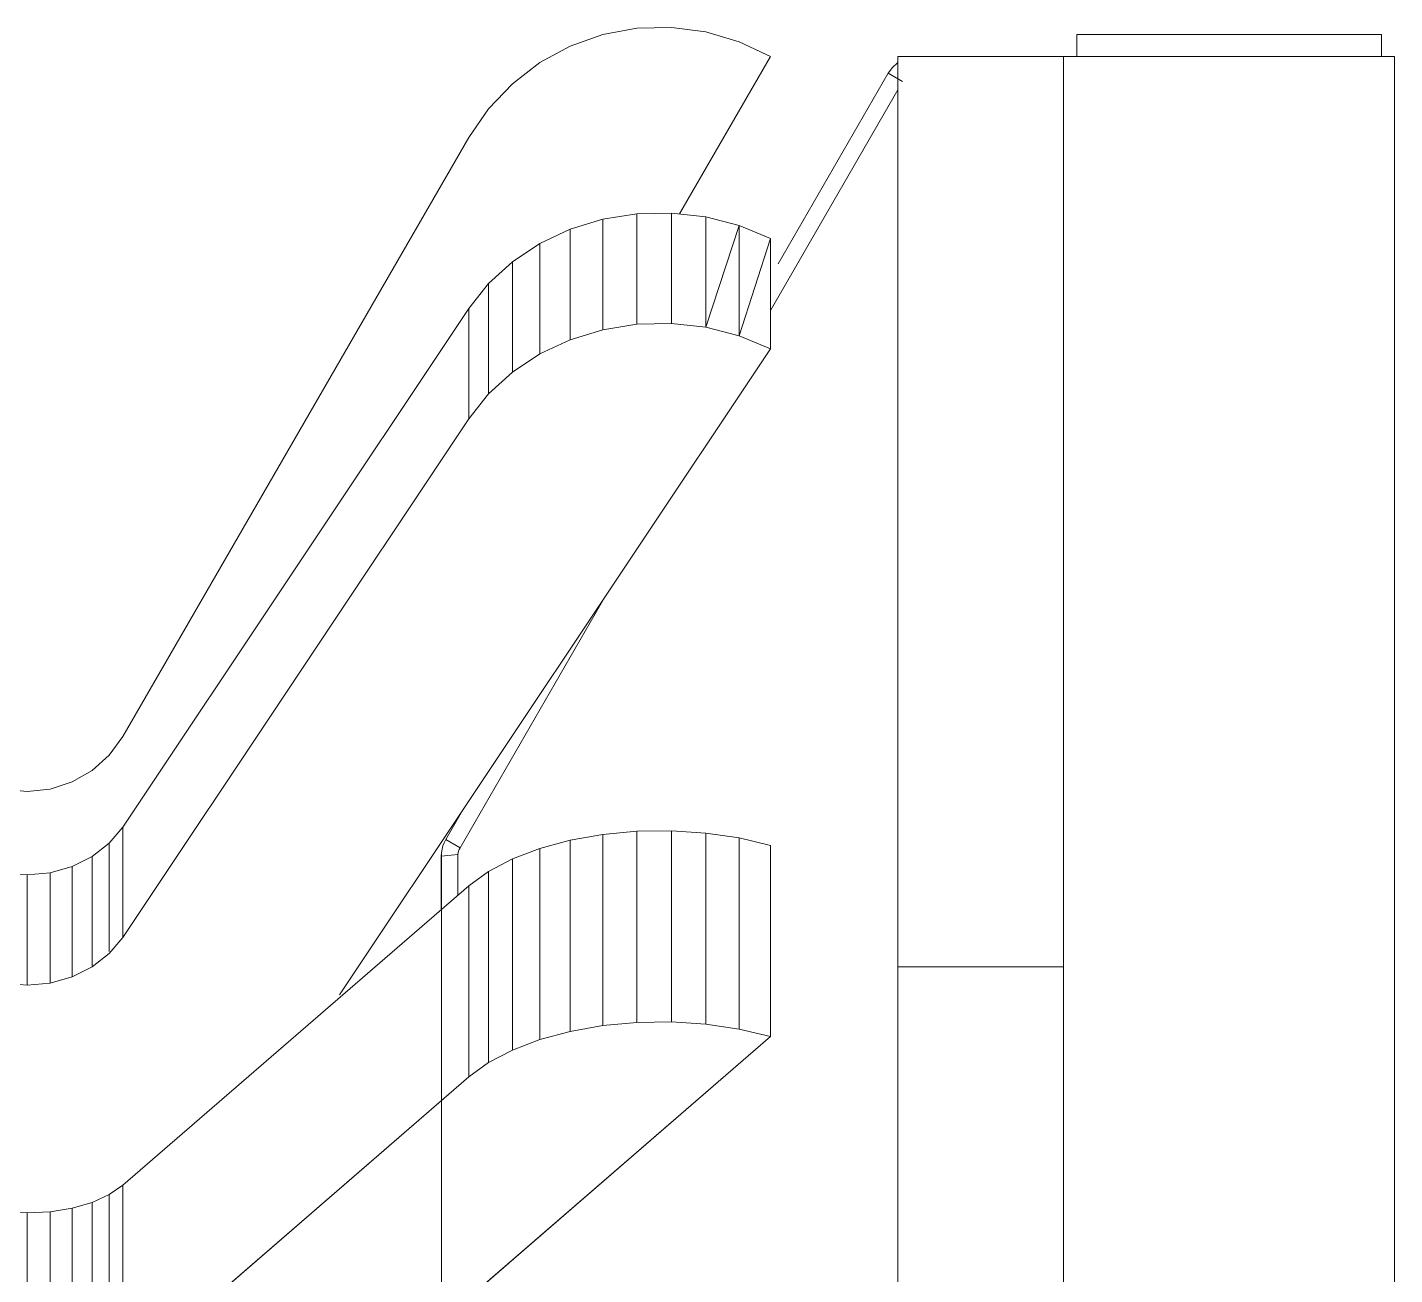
# Model space of a CAD drawing. Header units: centimetres. Extents: x 710 to 12582, y -437 to 1921.
# Drawn here: x 3746.92 to 3757.32, y 177.32 to 186.81 of the extents above; entities that cross this region are included whole.
import ezdxf

# ---------------------------------------------------------------- set-up
doc = ezdxf.new("R2010")
doc.units = ezdxf.units.CM
doc.layers.add('G-IMPT', color=7, linetype='Continuous', lineweight=9)
doc.layers.add('M-EQPM', color=7, linetype='Continuous', lineweight=9)

# ---------------------------------------------------------------- blocks, each defined once
blk = doc.blocks.new('EQ-01-016 - EQ-01-016_dwg_Agrupar_1158-1516225-Sección 4')
at = {"layer": 'G-IMPT'}
for p, q in [((3741.498, 185.306), (3741.751, 185.371)), ((3741.751, 185.371), (3742.012, 185.401)), ((3741.751, 185.371), (3741.751, 184.531)), ((3741.751, 185.371), (3741.751, 184.531)), ((3742.012, 185.401), (3742.276, 185.395)), ((3742.012, 185.401), (3742.012, 184.561)), ((3742.276, 185.395), (3742.535, 185.353)), ((3742.276, 185.395), (3742.276, 184.555)), ((3742.276, 185.395), (3742.276, 184.555)), ((3742.535, 185.353), (3742.784, 185.277)), ((3742.535, 185.353), (3742.535, 184.513)), ((3751.047, 185.277), (3751.295, 185.353)), ((3751.295, 185.353), (3751.554, 185.395)), ((3751.295, 185.353), (3751.295, 184.513)), ((3751.554, 185.395), (3751.818, 185.401)), ((3751.554, 185.395), (3751.554, 184.555)), ((3751.554, 185.395), (3751.554, 184.555)), ((3751.818, 185.401), (3752.079, 185.371)), ((3751.818, 185.401), (3751.818, 184.561)), ((3751.818, 185.401), (3751.818, 184.561)), ((3752.079, 185.371), (3752.332, 185.306)), ((3752.079, 185.371), (3752.079, 184.531)), ((3741.498, 185.306), (3741.26, 185.208)), ((3741.26, 185.208), (3741.26, 184.368)), ((3741.498, 185.306), (3741.498, 184.466)), ((3741.498, 185.306), (3741.498, 184.466)), ((3742.784, 185.277), (3743.015, 185.168)), ((3742.784, 185.277), (3742.784, 184.437)), ((3750.815, 185.168), (3751.047, 185.277)), ((3751.047, 185.277), (3751.047, 184.437)), ((3752.332, 185.306), (3752.079, 184.531)), ((3752.57, 185.208), (3752.332, 185.306)), ((3752.332, 185.306), (3752.332, 184.466)), ((3752.57, 185.208), (3752.332, 184.466)), ((3752.57, 185.208), (3752.57, 184.368)), ((3743.015, 185.168), (3743.224, 185.029)), ((3743.015, 185.168), (3743.015, 184.328)), ((3750.606, 185.029), (3750.815, 185.168)), ((3750.815, 185.168), (3750.815, 184.328)), ((3743.224, 185.029), (3743.406, 184.864)), ((3743.224, 185.029), (3743.224, 184.189)), ((3750.424, 184.864), (3750.606, 185.029)), ((3750.606, 185.029), (3750.606, 184.189)), ((3743.406, 184.864), (3743.555, 184.675)), ((3743.406, 184.864), (3743.406, 184.024)), ((3750.275, 184.675), (3750.424, 184.864)), ((3750.424, 184.864), (3750.424, 184.024)), ((3743.555, 184.675), (3746.188, 180.727)), ((3743.555, 184.675), (3743.555, 183.835)), ((3743.555, 184.675), (3743.555, 183.835)), ((3747.643, 180.727), (3750.275, 184.675)), ((3750.275, 184.675), (3750.275, 183.835)), ((3741.498, 184.466), (3741.751, 184.531)), ((3741.498, 184.466), (3741.751, 184.531)), ((3741.751, 184.531), (3742.012, 184.561)), ((3741.751, 184.531), (3742.012, 184.561)), ((3741.751, 184.531), (3742.012, 184.561)), ((3742.012, 184.561), (3742.276, 184.555)), ((3742.276, 184.555), (3742.012, 184.561)), ((3742.012, 184.561), (3742.276, 184.555)), ((3742.535, 184.513), (3742.276, 184.555)), ((3742.276, 184.555), (3742.535, 184.513)), ((3742.276, 184.555), (3742.535, 184.513)), ((3742.535, 184.513), (3742.784, 184.437)), ((3751.047, 184.437), (3751.295, 184.513)), ((3751.295, 184.513), (3751.554, 184.555)), ((3751.554, 184.555), (3751.295, 184.513)), ((3751.554, 184.555), (3751.818, 184.561)), ((3751.818, 184.561), (3752.079, 184.531)), ((3752.079, 184.531), (3752.332, 184.466)), ((3741.26, 184.368), (3741.498, 184.466)), ((3743.015, 184.328), (3742.784, 184.437)), ((3750.815, 184.328), (3751.047, 184.437)), ((3752.332, 184.466), (3752.57, 184.368)), ((3752.332, 184.466), (3752.57, 184.368)), ((3744.574, 179.398), (3741.26, 184.368)), ((3743.015, 184.328), (3743.224, 184.189)), ((3752.57, 184.368), (3749.291, 179.45)), ((3749.291, 179.45), (3752.57, 184.368)), ((3750.606, 184.189), (3750.815, 184.328)), ((3743.224, 184.189), (3743.406, 184.024)), ((3750.606, 184.189), (3750.424, 184.024)), ((3743.406, 184.024), (3743.555, 183.835)), ((3743.406, 184.024), (3743.555, 183.835)), ((3743.406, 184.024), (3743.555, 183.835)), ((3750.275, 183.835), (3750.424, 184.024)), ((3750.424, 184.024), (3750.275, 183.835)), ((3750.275, 183.835), (3750.424, 184.024)), ((3743.555, 183.835), (3746.188, 179.887)), ((3743.555, 183.835), (3746.188, 179.887)), ((3747.643, 179.887), (3750.275, 183.835)), ((3747.643, 179.887), (3750.275, 183.835)), ((3746.188, 180.727), (3746.291, 180.604)), ((3746.188, 180.727), (3746.188, 179.887)), ((3747.539, 180.604), (3747.643, 180.727)), ((3747.643, 180.727), (3747.643, 179.887)), ((3747.643, 180.727), (3747.643, 179.887)), ((3747.643, 179.887), (3747.643, 180.727)), ((3746.291, 180.604), (3746.421, 180.502)), ((3746.291, 180.604), (3746.291, 179.779)), ((3746.291, 180.604), (3746.291, 179.779)), ((3747.409, 180.502), (3747.539, 180.604)), ((3747.539, 180.604), (3747.539, 179.779)), ((3746.421, 180.502), (3746.573, 180.426)), ((3746.421, 180.502), (3746.421, 179.662)), ((3746.573, 180.426), (3746.74, 180.379)), ((3746.573, 180.426), (3746.573, 179.586)), ((3747.09, 180.379), (3747.257, 180.426)), ((3747.257, 180.426), (3747.409, 180.502)), ((3747.257, 180.426), (3747.257, 179.586)), ((3747.409, 180.502), (3747.409, 179.662)), ((3746.74, 180.379), (3746.915, 180.363)), ((3746.74, 180.379), (3746.74, 179.539)), ((3746.915, 180.363), (3747.09, 180.379)), ((3746.915, 180.363), (3746.915, 179.523)), ((3747.09, 180.379), (3747.09, 179.539)), ((3746.188, 179.887), (3746.291, 179.764)), ((3747.539, 179.764), (3747.643, 179.887)), ((3747.539, 179.764), (3747.643, 179.887)), ((3746.291, 179.764), (3746.421, 179.662)), ((3747.409, 179.662), (3747.539, 179.764)), ((3746.421, 179.662), (3746.573, 179.586)), ((3747.257, 179.586), (3747.409, 179.662)), ((3746.573, 179.586), (3746.74, 179.539)), ((3746.573, 179.586), (3746.74, 179.539)), ((3746.74, 179.539), (3746.915, 179.523)), ((3746.915, 179.523), (3746.74, 179.539)), ((3746.915, 179.523), (3747.09, 179.539)), ((3747.09, 179.539), (3746.915, 179.523)), ((3747.09, 179.539), (3747.257, 179.586)), ((3747.257, 179.586), (3747.09, 179.539))]:
    blk.add_line(p, q, dxfattribs=at)
at = {"layer": 'G-IMPT', "flags": 128}
for points in [[(3741.26, 185.208), (3741.498, 185.306), (3741.751, 185.371), (3742.012, 185.401), (3742.276, 185.395), (3742.535, 185.353), (3742.784, 185.277), (3743.015, 185.168), (3743.224, 185.029), (3743.406, 184.864), (3743.555, 184.675), (3746.188, 180.727), (3746.291, 180.604), (3746.421, 180.502), (3746.573, 180.426), (3746.74, 180.379), (3746.915, 180.363), (3747.09, 180.379), (3747.257, 180.426), (3747.409, 180.502), (3747.539, 180.604), (3747.643, 180.727), (3750.275, 184.675), (3750.424, 184.864), (3750.424, 184.024), (3750.606, 184.189), (3750.606, 185.029)], [(3741.751, 184.531), (3741.751, 185.371), (3741.498, 185.306), (3741.498, 184.466), (3741.751, 184.531)], [(3742.012, 184.561), (3742.012, 185.401), (3741.751, 185.371)], [(3742.012, 184.561), (3742.012, 185.401), (3742.276, 185.395)], [(3742.535, 184.513), (3742.535, 185.353), (3742.276, 185.395), (3742.276, 184.555)], [(3742.784, 185.277), (3742.535, 185.353), (3742.535, 184.513)], [(3750.606, 185.029), (3750.424, 184.864), (3750.606, 185.029), (3750.815, 185.168), (3751.047, 185.277), (3751.295, 185.353), (3751.554, 185.395), (3751.818, 185.401), (3752.079, 185.371), (3752.332, 185.306), (3752.57, 185.208)], [(3751.295, 184.513), (3751.295, 185.353), (3751.047, 185.277), (3751.047, 184.437), (3751.295, 184.513)], [(3751.295, 184.513), (3751.295, 185.353), (3751.554, 185.395)], [(3751.818, 184.561), (3751.818, 185.401), (3751.554, 185.395), (3751.554, 184.555)], [(3752.079, 184.531), (3752.079, 185.371), (3751.818, 185.401)], [(3752.079, 184.531), (3752.332, 184.466), (3752.079, 184.531), (3752.332, 185.306), (3752.079, 184.531), (3752.079, 185.371), (3752.332, 185.306), (3752.332, 184.466)], [(3741.498, 184.466), (3741.26, 184.368), (3741.26, 185.208), (3741.498, 185.306)], [(3744.574, 179.398), (3741.26, 184.368), (3741.26, 185.208)], [(3742.535, 184.513), (3742.784, 184.437), (3742.784, 185.277)], [(3743.015, 185.168), (3743.015, 184.328), (3743.015, 185.168), (3742.784, 185.277), (3742.784, 184.437), (3743.015, 184.328)], [(3752.57, 185.208), (3752.57, 184.368), (3749.291, 179.45)], [(3752.332, 184.466), (3752.57, 184.368), (3752.57, 185.208), (3752.332, 184.466), (3752.57, 185.208), (3752.332, 185.306), (3752.332, 184.466)], [(3743.015, 184.328), (3743.224, 184.189), (3743.224, 185.029), (3743.015, 185.168)], [(3743.555, 183.835), (3743.555, 184.675), (3743.406, 184.864), (3743.406, 184.024)], [(3750.275, 183.835), (3750.275, 184.675), (3750.424, 184.864), (3750.424, 184.024)], [(3746.188, 179.887), (3746.188, 180.727), (3743.555, 184.675)], [(3750.275, 183.835), (3750.275, 184.675), (3747.643, 180.727), (3747.539, 180.604), (3747.409, 180.502), (3747.409, 179.662), (3747.257, 179.586)], [(3742.535, 184.513), (3742.784, 184.437), (3743.015, 184.328)], [(3750.424, 184.024), (3750.606, 184.189), (3750.815, 184.328), (3751.047, 184.437), (3751.295, 184.513)], [(3751.295, 184.513), (3751.554, 184.555), (3751.818, 184.561), (3752.079, 184.531)], [(3751.554, 184.555), (3751.818, 184.561), (3752.079, 184.531)], [(3744.574, 179.398), (3741.26, 184.368), (3741.498, 184.466)], [(3743.015, 184.328), (3743.224, 184.189), (3743.406, 184.024)], [(3743.555, 183.835), (3746.188, 179.887), (3746.291, 179.764), (3746.421, 179.662), (3746.573, 179.586), (3746.74, 179.539), (3746.915, 179.523), (3747.09, 179.539), (3747.257, 179.586), (3747.409, 179.662), (3747.539, 179.764), (3747.643, 179.887), (3750.275, 183.835)], [(3746.291, 179.779), (3746.291, 180.604), (3746.188, 180.727), (3746.188, 179.887)], [(3746.188, 179.887), (3746.291, 179.764), (3746.421, 179.662), (3746.421, 180.502), (3746.291, 180.604)], [(3746.421, 180.502), (3746.421, 179.662), (3746.573, 179.586)], [(3746.573, 179.586), (3746.573, 180.426), (3746.421, 180.502)], [(3746.74, 179.539), (3746.74, 180.379), (3746.573, 180.426), (3746.573, 179.586)], [(3746.74, 179.539), (3746.74, 180.379), (3746.915, 180.363), (3747.09, 180.379), (3747.257, 180.426), (3747.409, 180.502), (3747.409, 179.662), (3747.539, 179.764)]]:
    blk.add_lwpolyline(points, dxfattribs=at)
for points in [[(3751.047, 185.277), (3750.815, 185.168), (3750.815, 184.328), (3750.606, 184.189), (3750.606, 185.029), (3750.815, 185.168), (3750.815, 184.328), (3751.047, 184.437)], [(3743.406, 184.864), (3743.406, 184.024), (3743.224, 184.189), (3743.224, 185.029)], [(3747.539, 179.779), (3747.539, 180.604)], [(3747.257, 179.586), (3747.257, 180.426)], [(3746.915, 179.523), (3746.915, 180.363)], [(3747.09, 179.539), (3747.09, 180.379)]]:
    blk.add_lwpolyline(points, close=True, dxfattribs=at)
blk = doc.blocks.new('EQ-01-016 - EQ-01-016_dwg_Agrupar_1153-1516247-Sección 4')
at = {"layer": 'G-IMPT'}
for p, q in [((3753.54, 179.662), (3753.54, 186.592)), ((3754.8, 186.592), (3753.54, 186.592)), ((3753.54, 179.662), (3753.54, 186.592)), ((3754.8, 186.592), (3753.54, 186.592)), ((3754.8, 186.592), (3754.8, 179.662)), ((3753.54, 166.642), (3753.54, 179.662)), ((3753.54, 179.662), (3754.8, 179.662)), ((3754.8, 166.642), (3754.8, 179.662))]:
    blk.add_line(p, q, dxfattribs=at)
at = {"layer": 'G-IMPT', "flags": 128}
for points in [[(3754.8, 186.592), (3754.8, 179.662), (3754.8, 186.592), (3753.54, 186.592), (3753.54, 179.662), (3754.8, 179.662)], [(3754.8, 179.662), (3754.8, 166.642), (3753.54, 166.642), (3753.54, 179.662)], [(3753.54, 166.642), (3753.54, 179.662), (3754.8, 179.662), (3754.8, 166.642)]]:
    blk.add_lwpolyline(points, dxfattribs=at)
blk = doc.blocks.new('EQ-01-016 - EQ-01-016_dwg_Agrupar_1164-1516250-Sección 4')
at = {"layer": 'G-IMPT'}
for p, q in [((3741.26, 180.587), (3741.498, 180.644)), ((3741.498, 180.644), (3741.751, 180.681)), ((3741.498, 180.644), (3741.498, 179.189)), ((3741.498, 180.644), (3741.498, 179.189)), ((3741.751, 180.681), (3742.012, 180.699)), ((3741.751, 180.681), (3741.751, 179.227)), ((3742.276, 180.695), (3742.012, 180.699)), ((3742.012, 180.699), (3742.012, 179.244)), ((3742.535, 180.671), (3742.276, 180.695)), ((3742.276, 180.695), (3742.276, 179.24)), ((3742.784, 180.627), (3742.535, 180.671)), ((3742.535, 180.671), (3742.535, 179.216)), ((3751.047, 180.627), (3751.295, 180.671)), ((3751.295, 180.671), (3751.554, 180.695)), ((3751.295, 180.671), (3751.295, 179.216)), ((3751.554, 180.695), (3751.818, 180.699)), ((3751.554, 180.695), (3751.554, 179.24)), ((3752.079, 180.681), (3751.818, 180.699)), ((3751.818, 180.699), (3751.818, 179.244)), ((3752.332, 180.644), (3752.079, 180.681)), ((3752.079, 180.681), (3752.079, 179.227)), ((3752.57, 180.587), (3752.332, 180.644)), ((3752.332, 180.644), (3752.332, 179.189)), ((3752.332, 180.644), (3752.332, 179.189)), ((3741.26, 180.587), (3741.26, 179.132)), ((3743.015, 180.564), (3742.784, 180.627)), ((3742.784, 180.627), (3742.784, 179.172)), ((3742.784, 180.627), (3742.784, 179.172)), ((3743.224, 180.484), (3743.015, 180.564)), ((3743.015, 180.564), (3743.015, 179.109)), ((3750.606, 180.484), (3750.815, 180.564)), ((3750.815, 180.564), (3751.047, 180.627)), ((3750.815, 180.564), (3750.815, 179.109)), ((3751.047, 180.627), (3751.047, 179.172)), ((3751.047, 179.172), (3751.047, 180.627)), ((3752.57, 180.587), (3752.57, 179.132)), ((3743.406, 180.388), (3743.224, 180.484)), ((3743.224, 180.484), (3743.224, 179.029)), ((3750.424, 180.388), (3750.606, 180.484)), ((3750.606, 180.484), (3750.606, 179.029)), ((3743.555, 180.28), (3743.406, 180.388)), ((3743.406, 180.388), (3743.406, 178.934)), ((3743.406, 180.388), (3743.406, 178.934)), ((3750.275, 180.28), (3750.424, 180.388)), ((3750.424, 180.388), (3750.424, 178.934)), ((3746.188, 178), (3743.555, 180.28)), ((3743.555, 180.28), (3743.555, 178.825)), ((3747.643, 178), (3750.275, 180.28)), ((3750.275, 180.28), (3750.275, 178.825)), ((3741.26, 179.132), (3741.498, 179.189)), ((3741.751, 179.227), (3741.498, 179.189)), ((3741.498, 179.189), (3741.751, 179.227)), ((3741.498, 179.189), (3741.751, 179.227)), ((3741.751, 179.227), (3742.012, 179.244)), ((3741.751, 179.227), (3742.012, 179.244)), ((3742.012, 179.244), (3742.276, 179.24)), ((3742.012, 179.244), (3742.276, 179.24)), ((3742.535, 179.216), (3742.276, 179.24)), ((3742.276, 179.24), (3742.535, 179.216)), ((3742.535, 179.216), (3742.784, 179.172)), ((3742.784, 179.172), (3742.535, 179.216)), ((3743.015, 179.109), (3742.784, 179.172)), ((3750.815, 179.109), (3751.047, 179.172)), ((3750.815, 179.109), (3751.047, 179.172)), ((3750.815, 179.109), (3751.047, 179.172)), ((3751.295, 179.216), (3751.047, 179.172)), ((3751.047, 179.172), (3751.295, 179.216)), ((3751.047, 179.172), (3751.295, 179.216)), ((3751.295, 179.216), (3751.554, 179.24)), ((3751.818, 179.244), (3751.554, 179.24)), ((3751.818, 179.244), (3752.079, 179.227)), ((3752.079, 179.227), (3752.332, 179.189)), ((3752.57, 179.132), (3752.332, 179.189)), ((3746.075, 174.963), (3741.26, 179.132)), ((3743.015, 179.109), (3743.224, 179.029)), ((3743.015, 179.109), (3743.224, 179.029)), ((3747.755, 174.963), (3752.57, 179.132)), ((3750.606, 179.029), (3750.815, 179.109)), ((3750.606, 179.029), (3750.815, 179.109)), ((3743.224, 179.029), (3743.406, 178.934)), ((3743.406, 178.934), (3743.224, 179.029)), ((3743.224, 179.029), (3743.406, 178.934)), ((3750.606, 179.029), (3750.424, 178.934)), ((3750.424, 178.934), (3750.606, 179.029)), ((3743.406, 178.934), (3743.555, 178.825)), ((3743.406, 178.934), (3743.555, 178.825)), ((3743.406, 178.934), (3743.555, 178.825)), ((3750.275, 178.825), (3750.424, 178.934)), ((3750.424, 178.934), (3750.275, 178.825)), ((3750.275, 178.825), (3750.424, 178.934)), ((3743.555, 178.825), (3746.188, 176.545)), ((3747.643, 176.545), (3750.275, 178.825)), ((3746.291, 177.929), (3746.188, 178)), ((3746.188, 178), (3746.188, 176.545)), ((3746.291, 177.929), (3746.421, 177.87)), ((3746.291, 177.929), (3746.291, 176.474)), ((3747.539, 177.929), (3747.409, 177.87)), ((3747.539, 177.929), (3747.643, 178)), ((3747.539, 177.929), (3747.539, 176.474)), ((3747.643, 178), (3747.643, 176.545)), ((3746.421, 177.87), (3746.573, 177.826)), ((3746.421, 177.87), (3746.421, 176.415)), ((3746.573, 177.826), (3746.74, 177.799)), ((3746.573, 177.826), (3746.573, 176.371)), ((3747.257, 177.826), (3747.09, 177.799)), ((3747.409, 177.87), (3747.257, 177.826)), ((3747.257, 177.826), (3747.257, 176.371)), ((3747.409, 177.87), (3747.409, 176.415)), ((3746.74, 177.799), (3746.915, 177.79)), ((3746.74, 177.799), (3746.74, 176.344)), ((3746.915, 177.79), (3747.09, 177.799)), ((3746.915, 177.79), (3746.915, 176.335)), ((3747.09, 177.799), (3747.09, 176.344)), ((3746.188, 176.545), (3746.291, 176.474)), ((3746.291, 176.474), (3746.421, 176.415)), ((3747.409, 176.415), (3747.539, 176.474)), ((3747.539, 176.474), (3747.643, 176.545)), ((3746.421, 176.415), (3746.573, 176.371)), ((3746.573, 176.371), (3746.74, 176.344)), ((3747.09, 176.344), (3747.257, 176.371)), ((3747.257, 176.371), (3747.409, 176.415)), ((3746.74, 176.344), (3746.915, 176.335)), ((3746.915, 176.335), (3747.09, 176.344)), ((3747.755, 174.963), (3746.075, 174.963))]:
    blk.add_line(p, q, dxfattribs=at)
at = {"layer": 'G-IMPT', "flags": 128}
for points in [[(3741.26, 180.587), (3741.498, 180.644), (3741.751, 180.681), (3742.012, 180.699), (3742.276, 180.695), (3742.535, 180.671), (3742.784, 180.627), (3743.015, 180.564), (3743.224, 180.484), (3743.406, 180.388), (3743.555, 180.28), (3746.188, 178), (3746.291, 177.929), (3746.421, 177.87), (3746.573, 177.826), (3746.74, 177.799), (3746.915, 177.79), (3747.09, 177.799), (3747.257, 177.826), (3747.409, 177.87), (3747.539, 177.929), (3747.643, 178), (3750.275, 180.28), (3750.424, 180.388), (3750.424, 178.934)], [(3741.498, 179.189), (3741.26, 179.132), (3741.26, 180.587), (3741.498, 180.644)], [(3741.751, 180.681), (3741.751, 179.227), (3741.751, 180.681), (3741.498, 180.644), (3741.498, 179.189)], [(3741.751, 179.227), (3742.012, 179.244), (3742.012, 180.699), (3741.751, 180.681)], [(3742.012, 179.244), (3742.012, 180.699), (3742.276, 180.695)], [(3742.276, 180.695), (3742.276, 179.24), (3742.012, 179.244)], [(3742.535, 179.216), (3742.535, 180.671), (3742.276, 180.695), (3742.276, 179.24)], [(3742.276, 179.24), (3742.535, 179.216), (3742.535, 180.671), (3742.784, 180.627)], [(3750.606, 180.484), (3750.424, 180.388), (3750.606, 180.484), (3750.815, 180.564), (3751.047, 180.627), (3751.295, 180.671), (3751.554, 180.695), (3751.818, 180.699), (3752.079, 180.681), (3752.332, 180.644), (3752.57, 180.587)], [(3751.554, 180.695), (3751.295, 180.671), (3751.295, 179.216), (3751.295, 180.671), (3751.047, 180.627), (3751.047, 179.172)], [(3751.295, 179.216), (3751.554, 179.24), (3751.554, 180.695)], [(3752.332, 179.189), (3752.079, 179.227), (3752.079, 180.681), (3752.332, 180.644)], [(3752.57, 180.587), (3752.57, 179.132), (3752.57, 180.587), (3752.332, 180.644), (3752.332, 179.189)], [(3746.075, 174.963), (3741.26, 179.132), (3741.26, 180.587)], [(3743.015, 179.109), (3743.015, 180.564), (3742.784, 180.627), (3742.784, 179.172)], [(3742.784, 179.172), (3743.015, 179.109), (3743.015, 180.564)], [(3743.015, 180.564), (3743.224, 180.484), (3743.224, 179.029), (3743.015, 179.109)], [(3751.047, 180.627), (3750.815, 180.564), (3750.815, 179.109), (3750.606, 179.029)], [(3750.606, 179.029), (3750.606, 180.484), (3750.815, 180.564), (3750.815, 179.109)], [(3743.224, 179.029), (3743.224, 180.484), (3743.406, 180.388)], [(3750.424, 178.934), (3750.606, 179.029), (3750.606, 180.484)], [(3743.555, 180.28), (3743.555, 178.825), (3743.555, 180.28), (3743.406, 180.388), (3743.406, 178.934)], [(3747.643, 178), (3747.643, 176.545), (3750.275, 178.825), (3750.275, 180.28), (3750.424, 180.388), (3750.424, 178.934)], [(3743.555, 178.825), (3746.188, 176.545), (3746.188, 178), (3743.555, 180.28)], [(3750.275, 178.825), (3750.275, 180.28), (3747.643, 178), (3747.539, 177.929), (3747.409, 177.87), (3747.409, 176.415), (3747.257, 176.371), (3747.257, 177.826), (3747.257, 176.371), (3747.09, 176.344), (3747.09, 177.799), (3747.09, 176.344), (3746.915, 176.335), (3746.915, 177.79), (3746.915, 176.335), (3746.74, 176.344), (3746.74, 177.799), (3746.573, 177.826), (3746.573, 176.371), (3746.74, 176.344), (3746.74, 177.799), (3746.915, 177.79), (3747.09, 177.799), (3747.257, 177.826), (3747.409, 177.87), (3747.409, 176.415), (3747.539, 176.474), (3747.539, 177.929), (3747.539, 176.474), (3747.643, 176.545), (3747.643, 178)], [(3746.075, 174.963), (3747.755, 174.963), (3746.075, 174.963), (3741.26, 179.132), (3741.498, 179.189)], [(3742.535, 179.216), (3742.784, 179.172), (3743.015, 179.109)], [(3752.332, 179.189), (3752.57, 179.132), (3747.755, 174.963)], [(3752.332, 179.189), (3752.57, 179.132), (3747.755, 174.963)], [(3751.295, 179.216), (3751.554, 179.24), (3751.818, 179.244), (3752.079, 179.227), (3752.332, 179.189)], [(3743.555, 178.825), (3746.188, 176.545), (3746.291, 176.474), (3746.421, 176.415), (3746.573, 176.371), (3746.74, 176.344), (3746.915, 176.335), (3747.09, 176.344), (3747.257, 176.371), (3747.409, 176.415), (3747.539, 176.474), (3747.643, 176.545), (3750.275, 178.825)]]:
    blk.add_lwpolyline(points, dxfattribs=at)
for points in [[(3751.818, 180.699), (3751.818, 179.244), (3751.818, 180.699), (3751.554, 180.695), (3751.554, 179.24), (3751.818, 179.244), (3752.079, 179.227), (3752.079, 180.681)], [(3746.291, 177.929), (3746.291, 176.474), (3746.291, 177.929), (3746.188, 178), (3746.188, 176.545), (3746.291, 176.474), (3746.421, 176.415), (3746.421, 177.87)], [(3746.421, 177.87), (3746.421, 176.415), (3746.573, 176.371), (3746.573, 177.826)]]:
    blk.add_lwpolyline(points, close=True, dxfattribs=at)
blk = doc.blocks.new('EQ-01-016 - EQ-01-016_dwg_Agrupar_1147-1516260-Sección 4')
at = {"layer": 'G-IMPT'}
for p, q in [((3754.901, 186.76), (3754.901, 186.592)), ((3754.901, 186.76), (3757.219, 186.76)), ((3754.901, 186.592), (3754.901, 186.76)), ((3757.219, 186.76), (3754.901, 186.76)), ((3757.219, 186.592), (3757.219, 186.76)), ((3757.219, 186.76), (3757.219, 186.592)), ((3757.32, 186.592), (3754.8, 186.592)), ((3757.32, 186.592), (3754.8, 186.592)), ((3757.32, 94.252), (3757.32, 186.592)), ((3757.32, 94.252), (3757.32, 186.592)), ((3752.629, 185.014), (3753.467, 186.466)), ((3753.467, 186.466), (3752.629, 185.014)), ((3752.629, 185.014), (3753.467, 186.466)), ((3753.467, 186.466), (3753.498, 186.508)), ((3753.498, 186.508), (3753.467, 186.466)), ((3753.467, 186.466), (3753.576, 186.403)), ((3753.537, 186.544), (3753.498, 186.508)), ((3753.498, 186.508), (3753.537, 186.544)), ((3753.54, 186.34), (3752.57, 184.66)), ((3753.54, 186.34), (3752.57, 184.66)), ((3753.54, 186.34), (3752.57, 184.66)), ((3751.313, 182.482), (3750.208, 180.569)), ((3751.313, 182.482), (3750.208, 180.569)), ((3751.313, 182.482), (3750.208, 180.569)), ((3750.099, 180.632), (3750.227, 180.853)), ((3750.099, 180.632), (3750.227, 180.853)), ((3750.087, 180.608), (3750.099, 180.632)), ((3750.099, 180.632), (3750.208, 180.569)), ((3750.065, 180.506), (3750.067, 180.532)), ((3750.071, 180.558), (3750.067, 180.532)), ((3750.067, 180.532), (3750.071, 180.558)), ((3750.071, 180.558), (3750.077, 180.583)), ((3750.071, 180.558), (3750.077, 180.583)), ((3750.077, 180.583), (3750.087, 180.608)), ((3750.087, 180.608), (3750.077, 180.583)), ((3750.194, 180.532), (3750.192, 180.519)), ((3750.208, 180.569), (3750.202, 180.557)), ((3750.065, 180.506), (3750.192, 180.519)), ((3750.065, 180.098), (3750.065, 180.506)), ((3750.065, 180.506), (3750.065, 180.098)), ((3750.065, 180.098), (3750.065, 180.506)), ((3750.191, 180.506), (3750.192, 180.519)), ((3750.191, 180.506), (3750.191, 180.207)), ((3750.191, 180.506), (3750.191, 180.207)), ((3750.192, 180.519), (3750.192, 180.208))]:
    blk.add_line(p, q, dxfattribs=at)
at = {"layer": 'G-IMPT', "flags": 128}
for points in [[(3754.901, 186.592), (3754.901, 186.76), (3757.219, 186.76), (3757.219, 186.592)], [(3757.32, 94.252), (3757.32, 186.592), (3754.8, 186.592)], [(3750.227, 180.853), (3750.099, 180.632), (3750.087, 180.608)], [(3750.065, 166.158), (3750.065, 165.75), (3750.067, 165.724), (3750.067, 180.532)], [(3750.194, 180.529), (3750.194, 180.532), (3750.197, 180.544), (3750.197, 180.542)], [(3750.197, 180.544), (3750.202, 180.557), (3750.201, 180.555)]]:
    blk.add_lwpolyline(points, dxfattribs=at)
blk = doc.blocks.new('EQ-01-016 - EQ-01-016_dwg_Agrupar_1182-1516281-Sección 4')
at = {"layer": 'G-IMPT'}
for p, q in [((3751.818, 186.814), (3752.079, 186.78)), ((3752.079, 186.78), (3751.818, 186.814)), ((3751.818, 186.814), (3752.079, 186.78)), ((3752.079, 186.78), (3752.332, 186.705)), ((3752.332, 186.705), (3752.079, 186.78)), ((3752.079, 186.78), (3752.332, 186.705)), ((3752.538, 186.607), (3752.332, 186.705)), ((3752.538, 186.607), (3752.332, 186.705)), ((3752.332, 186.705), (3752.538, 186.607)), ((3752.538, 186.607), (3752.332, 186.705))]:
    blk.add_line(p, q, dxfattribs=at)
at = {"layer": 'G-IMPT', "flags": 128}
for points in [[(3752.538, 186.607), (3752.332, 186.705), (3752.079, 186.78), (3751.818, 186.814)], [(3752.332, 186.705), (3752.079, 186.78), (3751.818, 186.814)], [(3751.818, 186.814), (3752.079, 186.78), (3752.332, 186.705), (3752.538, 186.607)]]:
    blk.add_lwpolyline(points, dxfattribs=at)
blk = doc.blocks.new('EQ-01-016 - EQ-01-016_dwg_Agrupar_1212-1516286-Sección 4')
at = {"layer": 'G-IMPT'}
for p, q in [((3751.818, 186.814), (3752.079, 186.78)), ((3752.079, 186.78), (3751.818, 186.814)), ((3751.818, 186.814), (3752.079, 186.78)), ((3752.079, 186.78), (3752.332, 186.705)), ((3752.332, 186.705), (3752.079, 186.78)), ((3752.079, 186.78), (3752.332, 186.705)), ((3752.538, 186.607), (3752.332, 186.705)), ((3752.538, 186.607), (3752.332, 186.705)), ((3752.332, 186.705), (3752.538, 186.607)), ((3752.538, 186.607), (3752.332, 186.705))]:
    blk.add_line(p, q, dxfattribs=at)
at = {"layer": 'G-IMPT', "flags": 128}
for points in [[(3752.538, 186.607), (3752.332, 186.705), (3752.079, 186.78), (3751.818, 186.814)], [(3752.332, 186.705), (3752.079, 186.78), (3751.818, 186.814)], [(3751.818, 186.814), (3752.079, 186.78), (3752.332, 186.705), (3752.538, 186.607)]]:
    blk.add_lwpolyline(points, dxfattribs=at)
blk = doc.blocks.new('EQ-01-016 - EQ-01-016_dwg_Agrupar_1247-1516288-Sección 4')
at = {"layer": 'G-IMPT'}
for p, q in [((3751.818, 186.814), (3752.079, 186.78)), ((3752.079, 186.78), (3751.818, 186.814)), ((3751.818, 186.814), (3752.079, 186.78)), ((3752.079, 186.78), (3752.332, 186.705)), ((3752.332, 186.705), (3752.079, 186.78)), ((3752.079, 186.78), (3752.332, 186.705)), ((3752.538, 186.607), (3752.332, 186.705)), ((3752.538, 186.607), (3752.332, 186.705)), ((3752.332, 186.705), (3752.538, 186.607)), ((3752.538, 186.607), (3752.332, 186.705))]:
    blk.add_line(p, q, dxfattribs=at)
at = {"layer": 'G-IMPT', "flags": 128}
for points in [[(3752.538, 186.607), (3752.332, 186.705), (3752.079, 186.78), (3751.818, 186.814)], [(3752.332, 186.705), (3752.079, 186.78), (3751.818, 186.814)], [(3751.818, 186.814), (3752.079, 186.78), (3752.332, 186.705), (3752.538, 186.607)]]:
    blk.add_lwpolyline(points, dxfattribs=at)
blk = doc.blocks.new('EQ-01-016 - EQ-01-016_dwg_Agrupar_1217-1516289-Sección 4')
at = {"layer": 'G-IMPT'}
for p, q in [((3741.498, 186.705), (3741.751, 186.78)), ((3741.751, 186.78), (3741.498, 186.705)), ((3741.751, 186.78), (3742.012, 186.814)), ((3742.012, 186.814), (3741.751, 186.78)), ((3742.012, 186.814), (3742.276, 186.808)), ((3742.012, 186.814), (3742.276, 186.808)), ((3742.276, 186.808), (3742.535, 186.76)), ((3742.276, 186.808), (3742.535, 186.76)), ((3751.295, 186.76), (3751.554, 186.808)), ((3751.295, 186.76), (3751.554, 186.808)), ((3751.554, 186.808), (3751.818, 186.814)), ((3751.818, 186.814), (3751.554, 186.808)), ((3751.818, 186.814), (3752.079, 186.78)), ((3752.079, 186.78), (3751.818, 186.814)), ((3751.818, 186.814), (3752.079, 186.78)), ((3752.079, 186.78), (3752.332, 186.705)), ((3752.332, 186.705), (3752.079, 186.78)), ((3752.079, 186.78), (3752.332, 186.705)), ((3741.498, 186.705), (3741.26, 186.592)), ((3741.26, 186.592), (3741.498, 186.705)), ((3742.535, 186.76), (3742.784, 186.672)), ((3742.535, 186.76), (3742.784, 186.672)), ((3742.784, 186.672), (3743.015, 186.546)), ((3742.784, 186.672), (3743.015, 186.546)), ((3750.815, 186.546), (3751.047, 186.672)), ((3750.815, 186.546), (3751.047, 186.672)), ((3751.047, 186.672), (3751.295, 186.76)), ((3751.047, 186.672), (3751.295, 186.76)), ((3752.57, 186.592), (3752.332, 186.705)), ((3752.538, 186.607), (3752.332, 186.705)), ((3752.332, 186.705), (3752.538, 186.607)), ((3752.57, 186.592), (3752.332, 186.705)), ((3741.952, 185.394), (3741.26, 186.592)), ((3741.952, 185.394), (3741.26, 186.592)), ((3751.879, 185.394), (3752.57, 186.592)), ((3752.57, 186.592), (3751.879, 185.394)), ((3743.015, 186.546), (3743.224, 186.385)), ((3743.224, 186.385), (3743.015, 186.546)), ((3750.606, 186.385), (3750.815, 186.546)), ((3750.606, 186.385), (3750.815, 186.546)), ((3743.224, 186.385), (3743.406, 186.194)), ((3750.424, 186.194), (3750.606, 186.385)), ((3750.606, 186.385), (3750.424, 186.194)), ((3743.406, 186.194), (3743.555, 185.977)), ((3743.555, 185.977), (3743.406, 186.194)), ((3750.275, 185.977), (3750.424, 186.194)), ((3750.275, 185.977), (3750.424, 186.194)), ((3743.555, 185.977), (3746.188, 181.417)), ((3747.643, 181.417), (3750.275, 185.977)), ((3747.643, 181.417), (3750.275, 185.977)), ((3746.188, 181.417), (3746.291, 181.275)), ((3747.539, 181.275), (3747.643, 181.417)), ((3747.539, 181.275), (3747.643, 181.417)), ((3746.291, 181.275), (3746.421, 181.158)), ((3747.409, 181.158), (3747.539, 181.275)), ((3747.409, 181.158), (3747.539, 181.275)), ((3746.421, 181.158), (3746.573, 181.07)), ((3747.257, 181.07), (3747.409, 181.158)), ((3747.257, 181.07), (3747.409, 181.158)), ((3746.573, 181.07), (3746.74, 181.015)), ((3747.09, 181.015), (3747.257, 181.07)), ((3747.09, 181.015), (3747.257, 181.07)), ((3746.74, 181.015), (3746.915, 180.997)), ((3746.915, 180.997), (3747.09, 181.015))]:
    blk.add_line(p, q, dxfattribs=at)
at = {"layer": 'G-IMPT', "flags": 128}
for points in [[(3743.224, 186.385), (3743.406, 186.194), (3743.224, 186.385), (3743.015, 186.546), (3742.784, 186.672), (3742.535, 186.76), (3742.276, 186.808), (3742.012, 186.814), (3741.751, 186.78), (3741.498, 186.705), (3741.26, 186.592), (3741.952, 185.394)], [(3751.879, 185.394), (3752.57, 186.592), (3752.332, 186.705), (3752.079, 186.78), (3751.818, 186.814), (3751.554, 186.808), (3751.295, 186.76), (3751.047, 186.672), (3750.815, 186.546), (3750.606, 186.385), (3750.424, 186.194), (3750.275, 185.977), (3747.643, 181.417), (3747.539, 181.275), (3747.409, 181.158), (3747.257, 181.07), (3747.09, 181.015), (3746.915, 180.997), (3746.74, 181.015), (3746.573, 181.07), (3746.421, 181.158), (3746.291, 181.275), (3746.188, 181.417), (3743.555, 185.977), (3743.406, 186.194)], [(3752.332, 186.705), (3752.079, 186.78), (3751.818, 186.814)], [(3751.818, 186.814), (3752.079, 186.78), (3752.332, 186.705), (3752.538, 186.607)], [(3743.555, 185.977), (3746.188, 181.417), (3746.291, 181.275), (3746.421, 181.158)], [(3747.09, 181.015), (3746.915, 180.997), (3746.74, 181.015), (3746.573, 181.07), (3746.421, 181.158)]]:
    blk.add_lwpolyline(points, dxfattribs=at)
blk = doc.blocks.new('EQ-01-016 - EQ-01-016_dwg_Agrupar_1214-1516290-Sección 4')
at = {"layer": 'G-IMPT'}
for p, q in [((3751.818, 186.814), (3752.079, 186.78)), ((3752.079, 186.78), (3751.818, 186.814)), ((3751.818, 186.814), (3752.079, 186.78)), ((3752.079, 186.78), (3752.332, 186.705)), ((3752.332, 186.705), (3752.079, 186.78)), ((3752.079, 186.78), (3752.332, 186.705)), ((3752.538, 186.607), (3752.332, 186.705)), ((3752.538, 186.607), (3752.332, 186.705)), ((3752.332, 186.705), (3752.538, 186.607)), ((3752.538, 186.607), (3752.332, 186.705))]:
    blk.add_line(p, q, dxfattribs=at)
at = {"layer": 'G-IMPT', "flags": 128}
for points in [[(3752.538, 186.607), (3752.332, 186.705), (3752.079, 186.78), (3751.818, 186.814)], [(3752.332, 186.705), (3752.079, 186.78), (3751.818, 186.814)], [(3751.818, 186.814), (3752.079, 186.78), (3752.332, 186.705), (3752.538, 186.607)]]:
    blk.add_lwpolyline(points, dxfattribs=at)
blk = doc.blocks.new('EQ-01-016 - EQ-01-016_dwg_Agrupar_1233-1516291-Sección 4')
at = {"layer": 'G-IMPT'}
for p, q in [((3751.818, 186.814), (3752.079, 186.78)), ((3752.079, 186.78), (3751.818, 186.814)), ((3751.818, 186.814), (3752.079, 186.78)), ((3752.079, 186.78), (3752.332, 186.705)), ((3752.332, 186.705), (3752.079, 186.78)), ((3752.079, 186.78), (3752.332, 186.705)), ((3752.538, 186.607), (3752.332, 186.705)), ((3752.538, 186.607), (3752.332, 186.705)), ((3752.332, 186.705), (3752.538, 186.607)), ((3752.538, 186.607), (3752.332, 186.705))]:
    blk.add_line(p, q, dxfattribs=at)
at = {"layer": 'G-IMPT', "flags": 128}
for points in [[(3752.538, 186.607), (3752.332, 186.705), (3752.079, 186.78), (3751.818, 186.814)], [(3752.332, 186.705), (3752.079, 186.78), (3751.818, 186.814)], [(3751.818, 186.814), (3752.079, 186.78), (3752.332, 186.705), (3752.538, 186.607)]]:
    blk.add_lwpolyline(points, dxfattribs=at)
blk = doc.blocks.new('EQ-01-016 - EQ-01-016_dwg_Agrupar_1197-1516298-Sección 4')
at = {"layer": 'G-IMPT'}
for p, q in [((3751.818, 186.814), (3752.079, 186.78)), ((3752.079, 186.78), (3751.818, 186.814)), ((3751.818, 186.814), (3752.079, 186.78)), ((3752.079, 186.78), (3752.332, 186.705)), ((3752.332, 186.705), (3752.079, 186.78)), ((3752.079, 186.78), (3752.332, 186.705)), ((3752.538, 186.607), (3752.332, 186.705)), ((3752.538, 186.607), (3752.332, 186.705)), ((3752.332, 186.705), (3752.538, 186.607)), ((3752.538, 186.607), (3752.332, 186.705))]:
    blk.add_line(p, q, dxfattribs=at)
at = {"layer": 'G-IMPT', "flags": 128}
for points in [[(3752.538, 186.607), (3752.332, 186.705), (3752.079, 186.78), (3751.818, 186.814)], [(3752.332, 186.705), (3752.079, 186.78), (3751.818, 186.814)], [(3751.818, 186.814), (3752.079, 186.78), (3752.332, 186.705), (3752.538, 186.607)]]:
    blk.add_lwpolyline(points, dxfattribs=at)
blk = doc.blocks.new('EQ-01-016 - EQ-01-016_dwg_Agrupar_1232-1516301-Sección 4')
at = {"layer": 'G-IMPT'}
for p, q in [((3751.818, 186.814), (3752.079, 186.78)), ((3752.079, 186.78), (3751.818, 186.814)), ((3751.818, 186.814), (3752.079, 186.78)), ((3752.079, 186.78), (3752.332, 186.705)), ((3752.332, 186.705), (3752.079, 186.78)), ((3752.079, 186.78), (3752.332, 186.705)), ((3752.538, 186.607), (3752.332, 186.705)), ((3752.538, 186.607), (3752.332, 186.705)), ((3752.332, 186.705), (3752.538, 186.607)), ((3752.538, 186.607), (3752.332, 186.705))]:
    blk.add_line(p, q, dxfattribs=at)
at = {"layer": 'G-IMPT', "flags": 128}
for points in [[(3752.538, 186.607), (3752.332, 186.705), (3752.079, 186.78), (3751.818, 186.814)], [(3752.332, 186.705), (3752.079, 186.78), (3751.818, 186.814)], [(3751.818, 186.814), (3752.079, 186.78), (3752.332, 186.705), (3752.538, 186.607)]]:
    blk.add_lwpolyline(points, dxfattribs=at)
blk = doc.blocks.new('EQ-01-016 - EQ-01-016_dwg_Agrupar_1246-1516309-Sección 4')
at = {"layer": 'G-IMPT'}
for p, q in [((3751.818, 186.814), (3752.079, 186.78)), ((3752.079, 186.78), (3751.818, 186.814)), ((3751.818, 186.814), (3752.079, 186.78)), ((3752.079, 186.78), (3752.332, 186.705)), ((3752.332, 186.705), (3752.079, 186.78)), ((3752.079, 186.78), (3752.332, 186.705)), ((3752.538, 186.607), (3752.332, 186.705)), ((3752.538, 186.607), (3752.332, 186.705)), ((3752.332, 186.705), (3752.538, 186.607)), ((3752.538, 186.607), (3752.332, 186.705))]:
    blk.add_line(p, q, dxfattribs=at)
at = {"layer": 'G-IMPT', "flags": 128}
for points in [[(3752.538, 186.607), (3752.332, 186.705), (3752.079, 186.78), (3751.818, 186.814)], [(3752.332, 186.705), (3752.079, 186.78), (3751.818, 186.814)], [(3751.818, 186.814), (3752.079, 186.78), (3752.332, 186.705), (3752.538, 186.607)]]:
    blk.add_lwpolyline(points, dxfattribs=at)
blk = doc.blocks.new('EQ-01-016 - EQ-01-016_dwg_Agrupar_1221-1516311-Sección 4')
at = {"layer": 'G-IMPT'}
for p, q in [((3751.818, 186.814), (3752.079, 186.78)), ((3752.079, 186.78), (3751.818, 186.814)), ((3751.818, 186.814), (3752.079, 186.78)), ((3752.079, 186.78), (3752.332, 186.705)), ((3752.332, 186.705), (3752.079, 186.78)), ((3752.079, 186.78), (3752.332, 186.705)), ((3752.538, 186.607), (3752.332, 186.705)), ((3752.538, 186.607), (3752.332, 186.705)), ((3752.332, 186.705), (3752.538, 186.607)), ((3752.538, 186.607), (3752.332, 186.705))]:
    blk.add_line(p, q, dxfattribs=at)
at = {"layer": 'G-IMPT', "flags": 128}
for points in [[(3752.538, 186.607), (3752.332, 186.705), (3752.079, 186.78), (3751.818, 186.814)], [(3752.332, 186.705), (3752.079, 186.78), (3751.818, 186.814)], [(3751.818, 186.814), (3752.079, 186.78), (3752.332, 186.705), (3752.538, 186.607)]]:
    blk.add_lwpolyline(points, dxfattribs=at)
blk = doc.blocks.new('EQ-01-016 - EQ-01-016_dwg_Agrupar_1186-1516317-Sección 4')
at = {"layer": 'G-IMPT'}
for p, q in [((3751.818, 186.814), (3752.079, 186.78)), ((3752.079, 186.78), (3751.818, 186.814)), ((3751.818, 186.814), (3752.079, 186.78)), ((3752.079, 186.78), (3752.332, 186.705)), ((3752.332, 186.705), (3752.079, 186.78)), ((3752.079, 186.78), (3752.332, 186.705)), ((3752.538, 186.607), (3752.332, 186.705)), ((3752.538, 186.607), (3752.332, 186.705)), ((3752.332, 186.705), (3752.538, 186.607)), ((3752.538, 186.607), (3752.332, 186.705))]:
    blk.add_line(p, q, dxfattribs=at)
at = {"layer": 'G-IMPT', "flags": 128}
for points in [[(3752.538, 186.607), (3752.332, 186.705), (3752.079, 186.78), (3751.818, 186.814)], [(3752.332, 186.705), (3752.079, 186.78), (3751.818, 186.814)], [(3751.818, 186.814), (3752.079, 186.78), (3752.332, 186.705), (3752.538, 186.607)]]:
    blk.add_lwpolyline(points, dxfattribs=at)
blk = doc.blocks.new('EQ-01-016 - EQ-01-016_dwg_Agrupar_1231-1516322-Sección 4')
at = {"layer": 'G-IMPT'}
for p, q in [((3751.818, 186.814), (3752.079, 186.78)), ((3751.818, 186.814), (3752.079, 186.78)), ((3752.079, 186.78), (3752.332, 186.705)), ((3752.079, 186.78), (3752.332, 186.705)), ((3752.538, 186.607), (3752.332, 186.705)), ((3752.538, 186.607), (3752.332, 186.705))]:
    blk.add_line(p, q, dxfattribs=at)
at = {"layer": 'G-IMPT', "flags": 128}
blk.add_lwpolyline([(3752.538, 186.607), (3752.332, 186.705), (3752.079, 186.78), (3751.818, 186.814)], dxfattribs=at)
blk = doc.blocks.new('EQ-01-016 - EQ-01-016_dwg_Agrupar_1188-1516323-Sección 4')
at = {"layer": 'G-IMPT'}
for p, q in [((3751.818, 186.814), (3752.079, 186.78)), ((3752.079, 186.78), (3751.818, 186.814)), ((3751.818, 186.814), (3752.079, 186.78)), ((3752.079, 186.78), (3752.332, 186.705)), ((3752.332, 186.705), (3752.079, 186.78)), ((3752.079, 186.78), (3752.332, 186.705)), ((3752.538, 186.607), (3752.332, 186.705)), ((3752.538, 186.607), (3752.332, 186.705)), ((3752.332, 186.705), (3752.538, 186.607)), ((3752.538, 186.607), (3752.332, 186.705))]:
    blk.add_line(p, q, dxfattribs=at)
at = {"layer": 'G-IMPT', "flags": 128}
for points in [[(3752.538, 186.607), (3752.332, 186.705), (3752.079, 186.78), (3751.818, 186.814)], [(3752.332, 186.705), (3752.079, 186.78), (3751.818, 186.814)], [(3751.818, 186.814), (3752.079, 186.78), (3752.332, 186.705), (3752.538, 186.607)]]:
    blk.add_lwpolyline(points, dxfattribs=at)
blk = doc.blocks.new('EQ-01-016 - EQ-01-016_dwg_Agrupar_1245-1516325-Sección 4')
at = {"layer": 'G-IMPT'}
for p, q in [((3751.818, 186.814), (3752.079, 186.78)), ((3752.079, 186.78), (3751.818, 186.814)), ((3751.818, 186.814), (3752.079, 186.78)), ((3752.079, 186.78), (3752.332, 186.705)), ((3752.332, 186.705), (3752.079, 186.78)), ((3752.079, 186.78), (3752.332, 186.705)), ((3752.538, 186.607), (3752.332, 186.705)), ((3752.538, 186.607), (3752.332, 186.705)), ((3752.332, 186.705), (3752.538, 186.607)), ((3752.538, 186.607), (3752.332, 186.705))]:
    blk.add_line(p, q, dxfattribs=at)
at = {"layer": 'G-IMPT', "flags": 128}
for points in [[(3752.538, 186.607), (3752.332, 186.705), (3752.079, 186.78), (3751.818, 186.814)], [(3752.332, 186.705), (3752.079, 186.78), (3751.818, 186.814)], [(3751.818, 186.814), (3752.079, 186.78), (3752.332, 186.705), (3752.538, 186.607)]]:
    blk.add_lwpolyline(points, dxfattribs=at)
blk = doc.blocks.new('EQ-01-016 - EQ-01-016_dwg_Agrupar_1209-1516326-Sección 4')
at = {"layer": 'G-IMPT'}
for p, q in [((3751.818, 186.814), (3752.079, 186.78)), ((3752.079, 186.78), (3751.818, 186.814)), ((3751.818, 186.814), (3752.079, 186.78)), ((3752.079, 186.78), (3752.332, 186.705)), ((3752.332, 186.705), (3752.079, 186.78)), ((3752.079, 186.78), (3752.332, 186.705)), ((3752.538, 186.607), (3752.332, 186.705)), ((3752.538, 186.607), (3752.332, 186.705)), ((3752.332, 186.705), (3752.538, 186.607)), ((3752.538, 186.607), (3752.332, 186.705))]:
    blk.add_line(p, q, dxfattribs=at)
at = {"layer": 'G-IMPT', "flags": 128}
for points in [[(3752.538, 186.607), (3752.332, 186.705), (3752.079, 186.78), (3751.818, 186.814)], [(3752.332, 186.705), (3752.079, 186.78), (3751.818, 186.814)], [(3751.818, 186.814), (3752.079, 186.78), (3752.332, 186.705), (3752.538, 186.607)]]:
    blk.add_lwpolyline(points, dxfattribs=at)
blk = doc.blocks.new('EQ-01-016 - EQ-01-016_dwg_Agrupar_1238-1516329-Sección 4')
at = {"layer": 'G-IMPT'}
for p, q in [((3751.818, 186.814), (3752.079, 186.78)), ((3752.079, 186.78), (3751.818, 186.814)), ((3751.818, 186.814), (3752.079, 186.78)), ((3752.079, 186.78), (3752.332, 186.705)), ((3752.332, 186.705), (3752.079, 186.78)), ((3752.079, 186.78), (3752.332, 186.705)), ((3752.538, 186.607), (3752.332, 186.705)), ((3752.538, 186.607), (3752.332, 186.705)), ((3752.332, 186.705), (3752.538, 186.607)), ((3752.538, 186.607), (3752.332, 186.705))]:
    blk.add_line(p, q, dxfattribs=at)
at = {"layer": 'G-IMPT', "flags": 128}
for points in [[(3752.538, 186.607), (3752.332, 186.705), (3752.079, 186.78), (3751.818, 186.814)], [(3752.332, 186.705), (3752.079, 186.78), (3751.818, 186.814)], [(3751.818, 186.814), (3752.079, 186.78), (3752.332, 186.705), (3752.538, 186.607)]]:
    blk.add_lwpolyline(points, dxfattribs=at)
blk = doc.blocks.new('EQ-01-016 - EQ-01-016_dwg_Agrupar_1239-1516331-Sección 4')
at = {"layer": 'G-IMPT'}
for p, q in [((3751.818, 186.814), (3752.079, 186.78)), ((3752.079, 186.78), (3751.818, 186.814)), ((3751.818, 186.814), (3752.079, 186.78)), ((3752.079, 186.78), (3752.332, 186.705)), ((3752.332, 186.705), (3752.079, 186.78)), ((3752.079, 186.78), (3752.332, 186.705)), ((3752.538, 186.607), (3752.332, 186.705)), ((3752.538, 186.607), (3752.332, 186.705)), ((3752.332, 186.705), (3752.538, 186.607)), ((3752.538, 186.607), (3752.332, 186.705))]:
    blk.add_line(p, q, dxfattribs=at)
at = {"layer": 'G-IMPT', "flags": 128}
for points in [[(3752.538, 186.607), (3752.332, 186.705), (3752.079, 186.78), (3751.818, 186.814)], [(3752.332, 186.705), (3752.079, 186.78), (3751.818, 186.814)], [(3751.818, 186.814), (3752.079, 186.78), (3752.332, 186.705), (3752.538, 186.607)]]:
    blk.add_lwpolyline(points, dxfattribs=at)
blk = doc.blocks.new('EQ-01-016 - EQ-01-016_dwg_Agrupar_1240-1516334-Sección 4')
at = {"layer": 'G-IMPT'}
for p, q in [((3751.818, 186.814), (3752.079, 186.78)), ((3752.079, 186.78), (3751.818, 186.814)), ((3751.818, 186.814), (3752.079, 186.78)), ((3752.079, 186.78), (3752.332, 186.705)), ((3752.332, 186.705), (3752.079, 186.78)), ((3752.079, 186.78), (3752.332, 186.705)), ((3752.538, 186.607), (3752.332, 186.705)), ((3752.538, 186.607), (3752.332, 186.705)), ((3752.332, 186.705), (3752.538, 186.607)), ((3752.538, 186.607), (3752.332, 186.705))]:
    blk.add_line(p, q, dxfattribs=at)
at = {"layer": 'G-IMPT', "flags": 128}
for points in [[(3752.538, 186.607), (3752.332, 186.705), (3752.079, 186.78), (3751.818, 186.814)], [(3752.332, 186.705), (3752.079, 186.78), (3751.818, 186.814)], [(3751.818, 186.814), (3752.079, 186.78), (3752.332, 186.705), (3752.538, 186.607)]]:
    blk.add_lwpolyline(points, dxfattribs=at)
blk = doc.blocks.new('EQ-01-016 - EQ-01-016_dwg_Agrupar_1241-1516335-Sección 4')
at = {"layer": 'G-IMPT'}
for p, q in [((3751.818, 186.814), (3752.079, 186.78)), ((3752.079, 186.78), (3751.818, 186.814)), ((3751.818, 186.814), (3752.079, 186.78)), ((3752.079, 186.78), (3752.332, 186.705)), ((3752.332, 186.705), (3752.079, 186.78)), ((3752.079, 186.78), (3752.332, 186.705)), ((3752.538, 186.607), (3752.332, 186.705)), ((3752.538, 186.607), (3752.332, 186.705)), ((3752.332, 186.705), (3752.538, 186.607)), ((3752.538, 186.607), (3752.332, 186.705))]:
    blk.add_line(p, q, dxfattribs=at)
at = {"layer": 'G-IMPT', "flags": 128}
for points in [[(3752.538, 186.607), (3752.332, 186.705), (3752.079, 186.78), (3751.818, 186.814)], [(3752.332, 186.705), (3752.079, 186.78), (3751.818, 186.814)], [(3751.818, 186.814), (3752.079, 186.78), (3752.332, 186.705), (3752.538, 186.607)]]:
    blk.add_lwpolyline(points, dxfattribs=at)
blk = doc.blocks.new('EQ-01-016 - EQ-01-016_dwg_Agrupar_1242-1516338-Sección 4')
at = {"layer": 'G-IMPT'}
for p, q in [((3751.818, 186.814), (3752.079, 186.78)), ((3752.079, 186.78), (3751.818, 186.814)), ((3751.818, 186.814), (3752.079, 186.78)), ((3752.079, 186.78), (3752.332, 186.705)), ((3752.332, 186.705), (3752.079, 186.78)), ((3752.079, 186.78), (3752.332, 186.705)), ((3752.538, 186.607), (3752.332, 186.705)), ((3752.538, 186.607), (3752.332, 186.705)), ((3752.332, 186.705), (3752.538, 186.607)), ((3752.538, 186.607), (3752.332, 186.705))]:
    blk.add_line(p, q, dxfattribs=at)
at = {"layer": 'G-IMPT', "flags": 128}
for points in [[(3752.538, 186.607), (3752.332, 186.705), (3752.079, 186.78), (3751.818, 186.814)], [(3752.332, 186.705), (3752.079, 186.78), (3751.818, 186.814)], [(3751.818, 186.814), (3752.079, 186.78), (3752.332, 186.705), (3752.538, 186.607)]]:
    blk.add_lwpolyline(points, dxfattribs=at)
blk = doc.blocks.new('EQ-01-016 - EQ-01-016_dwg_Agrupar_1199-1516339-Sección 4')
at = {"layer": 'G-IMPT'}
for p, q in [((3751.818, 186.814), (3752.079, 186.78)), ((3752.079, 186.78), (3751.818, 186.814)), ((3751.818, 186.814), (3752.079, 186.78)), ((3752.079, 186.78), (3752.332, 186.705)), ((3752.332, 186.705), (3752.079, 186.78)), ((3752.079, 186.78), (3752.332, 186.705)), ((3752.538, 186.607), (3752.332, 186.705)), ((3752.538, 186.607), (3752.332, 186.705)), ((3752.332, 186.705), (3752.538, 186.607)), ((3752.538, 186.607), (3752.332, 186.705))]:
    blk.add_line(p, q, dxfattribs=at)
at = {"layer": 'G-IMPT', "flags": 128}
for points in [[(3752.538, 186.607), (3752.332, 186.705), (3752.079, 186.78), (3751.818, 186.814)], [(3752.332, 186.705), (3752.079, 186.78), (3751.818, 186.814)], [(3751.818, 186.814), (3752.079, 186.78), (3752.332, 186.705), (3752.538, 186.607)]]:
    blk.add_lwpolyline(points, dxfattribs=at)
blk = doc.blocks.new('EQ-01-016 - EQ-01-016_dwg_Agrupar_1194-1516342-Sección 4')
at = {"layer": 'G-IMPT'}
for p, q in [((3751.818, 186.814), (3752.079, 186.78)), ((3752.079, 186.78), (3751.818, 186.814)), ((3751.818, 186.814), (3752.079, 186.78)), ((3752.079, 186.78), (3752.332, 186.705)), ((3752.332, 186.705), (3752.079, 186.78)), ((3752.079, 186.78), (3752.332, 186.705)), ((3752.538, 186.607), (3752.332, 186.705)), ((3752.538, 186.607), (3752.332, 186.705)), ((3752.332, 186.705), (3752.538, 186.607)), ((3752.538, 186.607), (3752.332, 186.705))]:
    blk.add_line(p, q, dxfattribs=at)
at = {"layer": 'G-IMPT', "flags": 128}
for points in [[(3752.538, 186.607), (3752.332, 186.705), (3752.079, 186.78), (3751.818, 186.814)], [(3752.332, 186.705), (3752.079, 186.78), (3751.818, 186.814)], [(3751.818, 186.814), (3752.079, 186.78), (3752.332, 186.705), (3752.538, 186.607)]]:
    blk.add_lwpolyline(points, dxfattribs=at)
blk = doc.blocks.new('EQ-01-016 - EQ-01-016_dwg_Agrupar_468-1516421-Sección 4')
for name in ['EQ-01-016 - EQ-01-016_dwg_Agrupar_1217-1516289-Sección 4', 'EQ-01-016 - EQ-01-016_dwg_Agrupar_1182-1516281-Sección 4', 'EQ-01-016 - EQ-01-016_dwg_Agrupar_1212-1516286-Sección 4', 'EQ-01-016 - EQ-01-016_dwg_Agrupar_1247-1516288-Sección 4', 'EQ-01-016 - EQ-01-016_dwg_Agrupar_1214-1516290-Sección 4', 'EQ-01-016 - EQ-01-016_dwg_Agrupar_1233-1516291-Sección 4', 'EQ-01-016 - EQ-01-016_dwg_Agrupar_1197-1516298-Sección 4', 'EQ-01-016 - EQ-01-016_dwg_Agrupar_1232-1516301-Sección 4', 'EQ-01-016 - EQ-01-016_dwg_Agrupar_1246-1516309-Sección 4', 'EQ-01-016 - EQ-01-016_dwg_Agrupar_1221-1516311-Sección 4', 'EQ-01-016 - EQ-01-016_dwg_Agrupar_1186-1516317-Sección 4', 'EQ-01-016 - EQ-01-016_dwg_Agrupar_1231-1516322-Sección 4', 'EQ-01-016 - EQ-01-016_dwg_Agrupar_1188-1516323-Sección 4', 'EQ-01-016 - EQ-01-016_dwg_Agrupar_1245-1516325-Sección 4', 'EQ-01-016 - EQ-01-016_dwg_Agrupar_1209-1516326-Sección 4', 'EQ-01-016 - EQ-01-016_dwg_Agrupar_1238-1516329-Sección 4', 'EQ-01-016 - EQ-01-016_dwg_Agrupar_1239-1516331-Sección 4', 'EQ-01-016 - EQ-01-016_dwg_Agrupar_1240-1516334-Sección 4', 'EQ-01-016 - EQ-01-016_dwg_Agrupar_1241-1516335-Sección 4', 'EQ-01-016 - EQ-01-016_dwg_Agrupar_1242-1516338-Sección 4', 'EQ-01-016 - EQ-01-016_dwg_Agrupar_1199-1516339-Sección 4', 'EQ-01-016 - EQ-01-016_dwg_Agrupar_1194-1516342-Sección 4', 'EQ-01-016 - EQ-01-016_dwg_Agrupar_1147-1516260-Sección 4', 'EQ-01-016 - EQ-01-016_dwg_Agrupar_1153-1516247-Sección 4', 'EQ-01-016 - EQ-01-016_dwg_Agrupar_1158-1516225-Sección 4', 'EQ-01-016 - EQ-01-016_dwg_Agrupar_1164-1516250-Sección 4']:
    blk.add_blockref(name, (0, 0))
blk = doc.blocks.new('EQ-01-016 - EQ-01-016_dwg_Agrupar_448-1516422-Sección 4')
blk.add_blockref('EQ-01-016 - EQ-01-016_dwg_Agrupar_468-1516421-Sección 4', (0, 0))
blk = doc.blocks.new('EQ-01-016 - EQ-01-016_dwg_Agrupar_449-1516423-Sección 4')
blk.add_blockref('EQ-01-016 - EQ-01-016_dwg_Agrupar_448-1516422-Sección 4', (0, 0))
blk = doc.blocks.new('EQ-01-016 - EQ-01-016_dwg-1515889-Sección 4')
blk.add_blockref('EQ-01-016 - EQ-01-016_dwg_Agrupar_449-1516423-Sección 4', (0, 0))
blk = doc.blocks.new('EQ-01-016 - EQ-01-016-1497252-Sección 4')
blk.add_blockref('EQ-01-016 - EQ-01-016_dwg-1515889-Sección 4', (0, 0))
blk = doc.blocks.new('PQ_RVR_MEP-01_ZZ_ZZ_MO_T_A_rvt-1-Sección 4')
at = {"layer": 'M-EQPM', "lineweight": 9}
blk.add_blockref('EQ-01-016 - EQ-01-016-1497252-Sección 4', (0, 0), dxfattribs=at)

msp = doc.modelspace()

# ---------------------------------------------------------------- block references
at = {"lineweight": 5}
msp.add_blockref('PQ_RVR_MEP-01_ZZ_ZZ_MO_T_A_rvt-1-Sección 4', (0, 0), dxfattribs=at)

doc.saveas('drawing.dxf')
